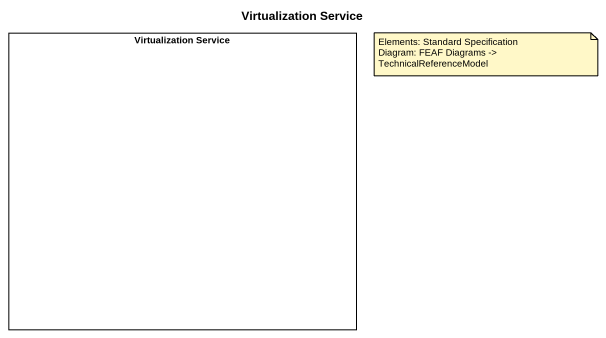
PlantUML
@startuml
title Virtualization Service
rectangle "Virtualization Service" as Virtualization_Service #FFFFFF
note as N1
  Elements: Standard Specification
  Diagram: FEAF Diagrams -> TechnicalReferenceModel
end note
@enduml
